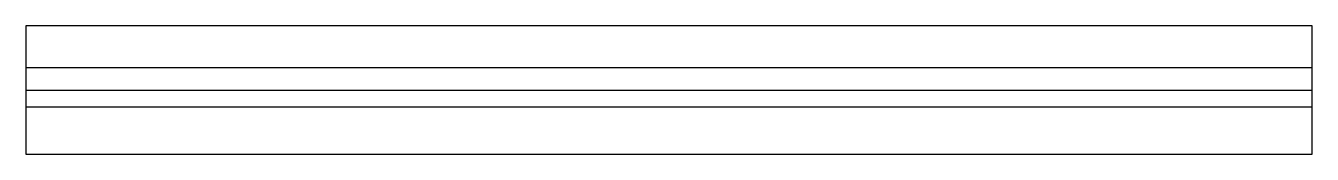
# Model space of a CAD drawing. Header units: inches. Extents: x 0 to 100, y 0 to 10.
import ezdxf

# ---------------------------------------------------------------- set-up
doc = ezdxf.new("R2010")
doc.units = ezdxf.units.IN
doc.header["$MEASUREMENT"] = 0

msp = doc.modelspace()

# ---------------------------------------------------------------- linework, layer by layer
at = {"color": 2}
for p, q in [((0, 6.74), (100, 6.74)), ((0, 5), (100, 5)), ((0, 3.68), (100, 3.68))]:
    msp.add_line(p, q, dxfattribs=at)
msp.add_lwpolyline([(0, 0), (100, 0), (100, 10), (0, 10)], close=True, dxfattribs=at)

doc.saveas('drawing.dxf')
